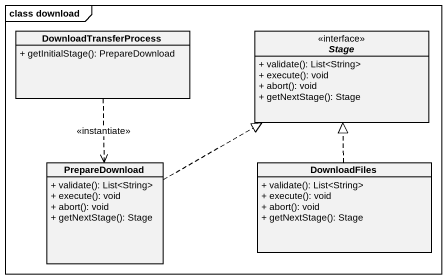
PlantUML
@startuml
mainframe class download
hide circle
hide empty members
skinparam classAttributeIconSize 0
class DownloadTransferProcess {
  + getInitialStage(): PrepareDownload
}
interface Stage <<interface>> {
  + validate(): List<String>
  + execute(): void
  + abort(): void
  + getNextStage(): Stage
}
class PrepareDownload {
  + validate(): List<String>
  + execute(): void
  + abort(): void
  + getNextStage(): Stage
}
class DownloadFiles {
  + validate(): List<String>
  + execute(): void
  + abort(): void
  + getNextStage(): Stage
}
DownloadTransferProcess ..> PrepareDownload : <<instantiate>>
PrepareDownload .right.|> Stage
DownloadFiles .up.|> Stage
@enduml
